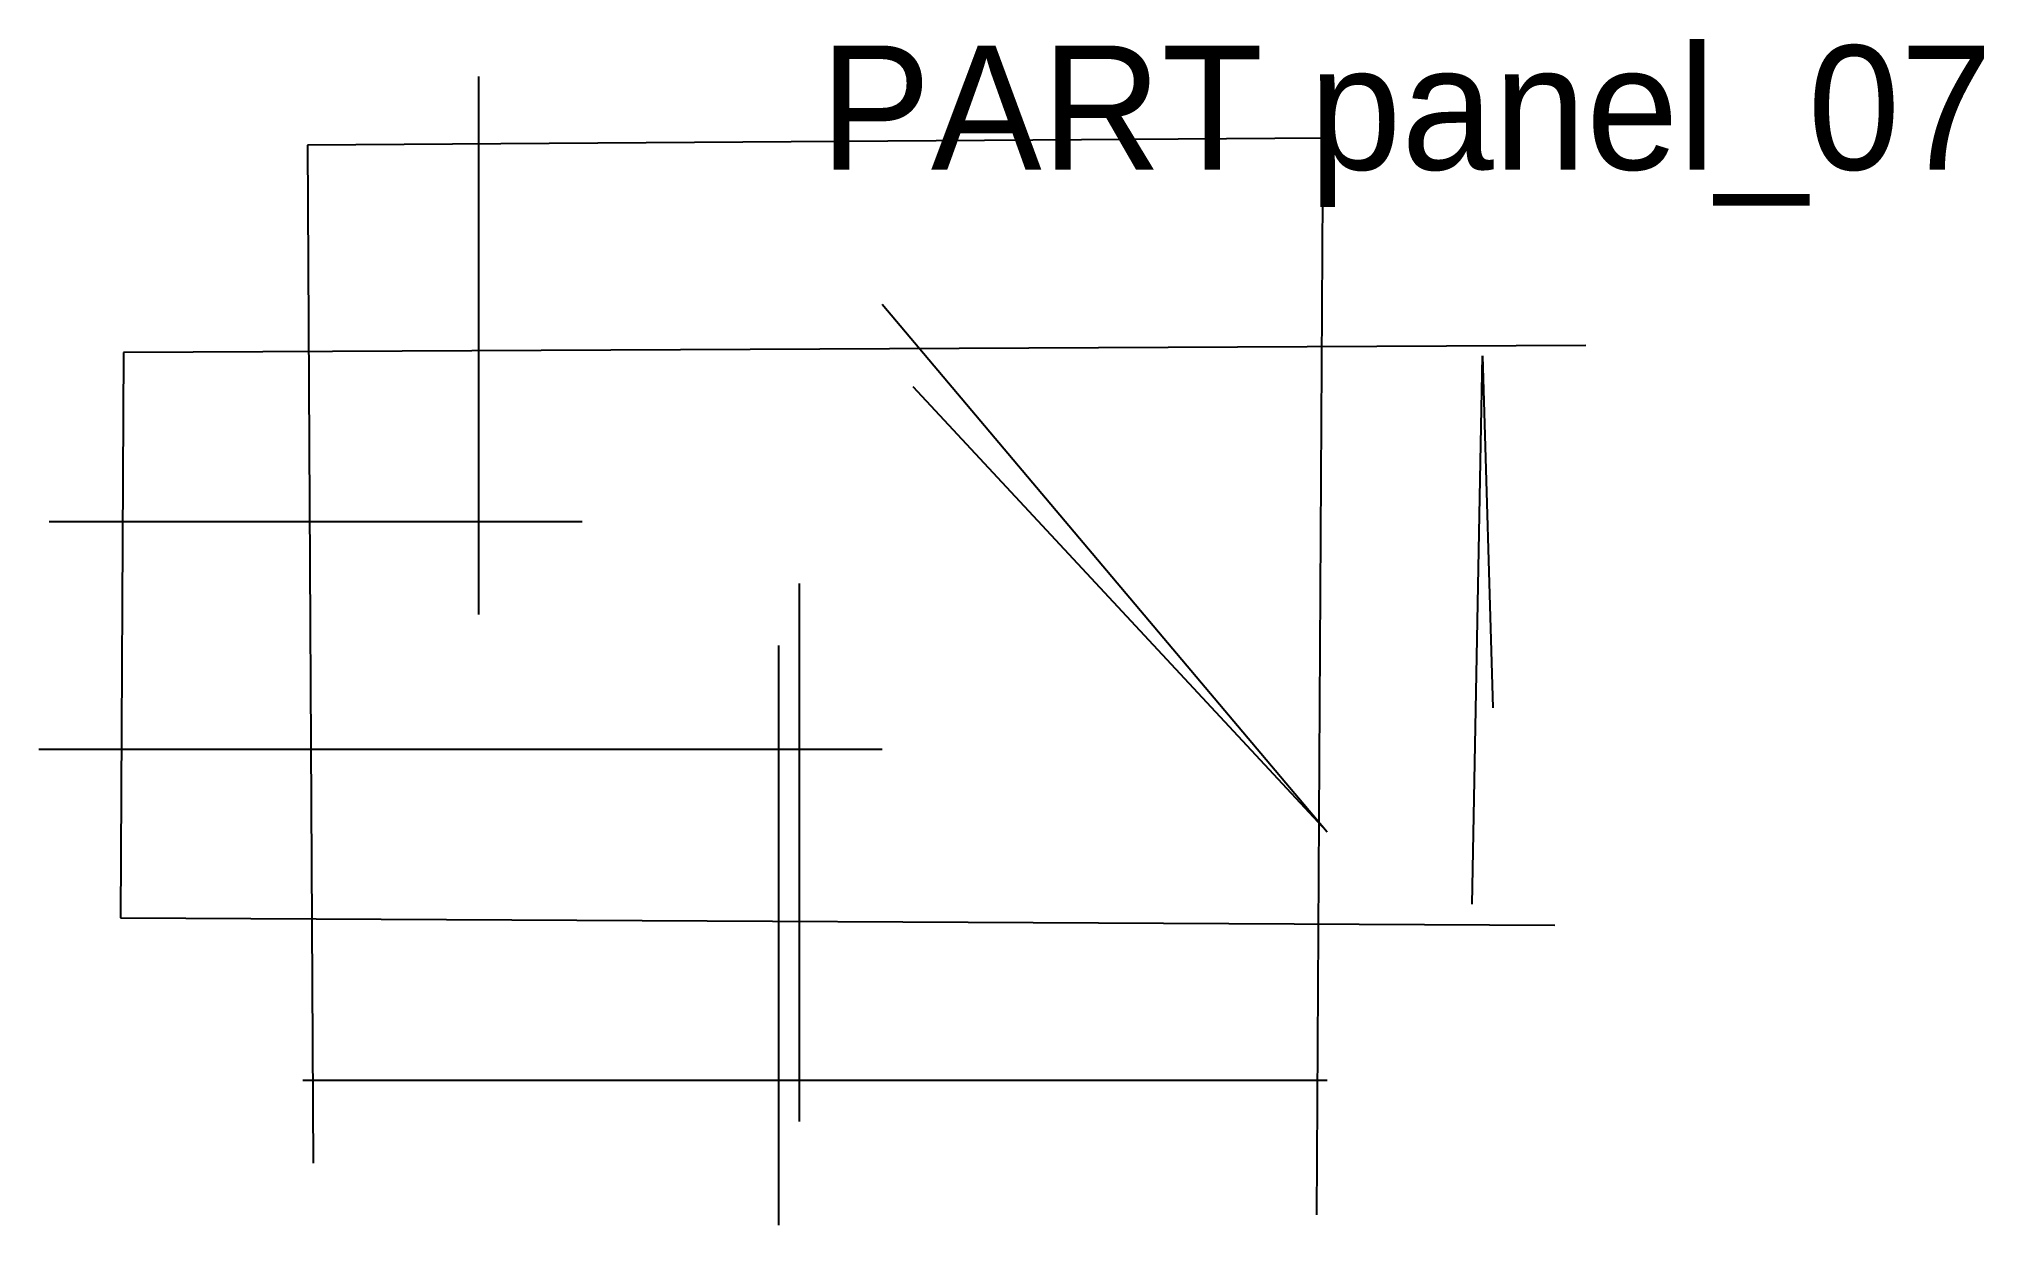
# Model space of a CAD drawing. Header units: millimetres. Extents: x 2 to 189, y 1 to 116.
import ezdxf

# ---------------------------------------------------------------- set-up
doc = ezdxf.new("R2010")
doc.units = ezdxf.units.MM
doc.layers.add('ANNOTATIONS', color=3, linetype='Continuous')
doc.layers.add('GEOMETRY', color=7, linetype='Continuous')

msp = doc.modelspace()

# ---------------------------------------------------------------- linework, layer by layer
at = {"layer": 'GEOMETRY'}
for p, q in [((44, 60), (44, 112)), ((125.62, 106.03), (27.46, 105.38)), ((27.46, 105.38), (28, 7)), ((125, 2), (125.62, 106.03)), ((83, 90), (126, 39)), ((9.67, 85.33), (9.4, 30.71)), ((151, 86), (9.67, 85.33)), ((140, 32), (141, 85)), ((141, 85), (142, 51)), ((126, 39), (86, 82)), ((2.5, 69), (54, 69)), ((75, 11), (75, 63)), ((73, 1), (73, 57)), ((1.5, 47), (83, 47)), ((9.4, 30.71), (148, 30)), ((27, 15), (126, 15))]:
    msp.add_line(p, q, dxfattribs=at)

# ---------------------------------------------------------------- texts
at = {"layer": 'ANNOTATIONS'}
msp.add_text('PART panel_07', height=12, dxfattribs=at).set_placement((77, 103))

doc.saveas('drawing.dxf')
